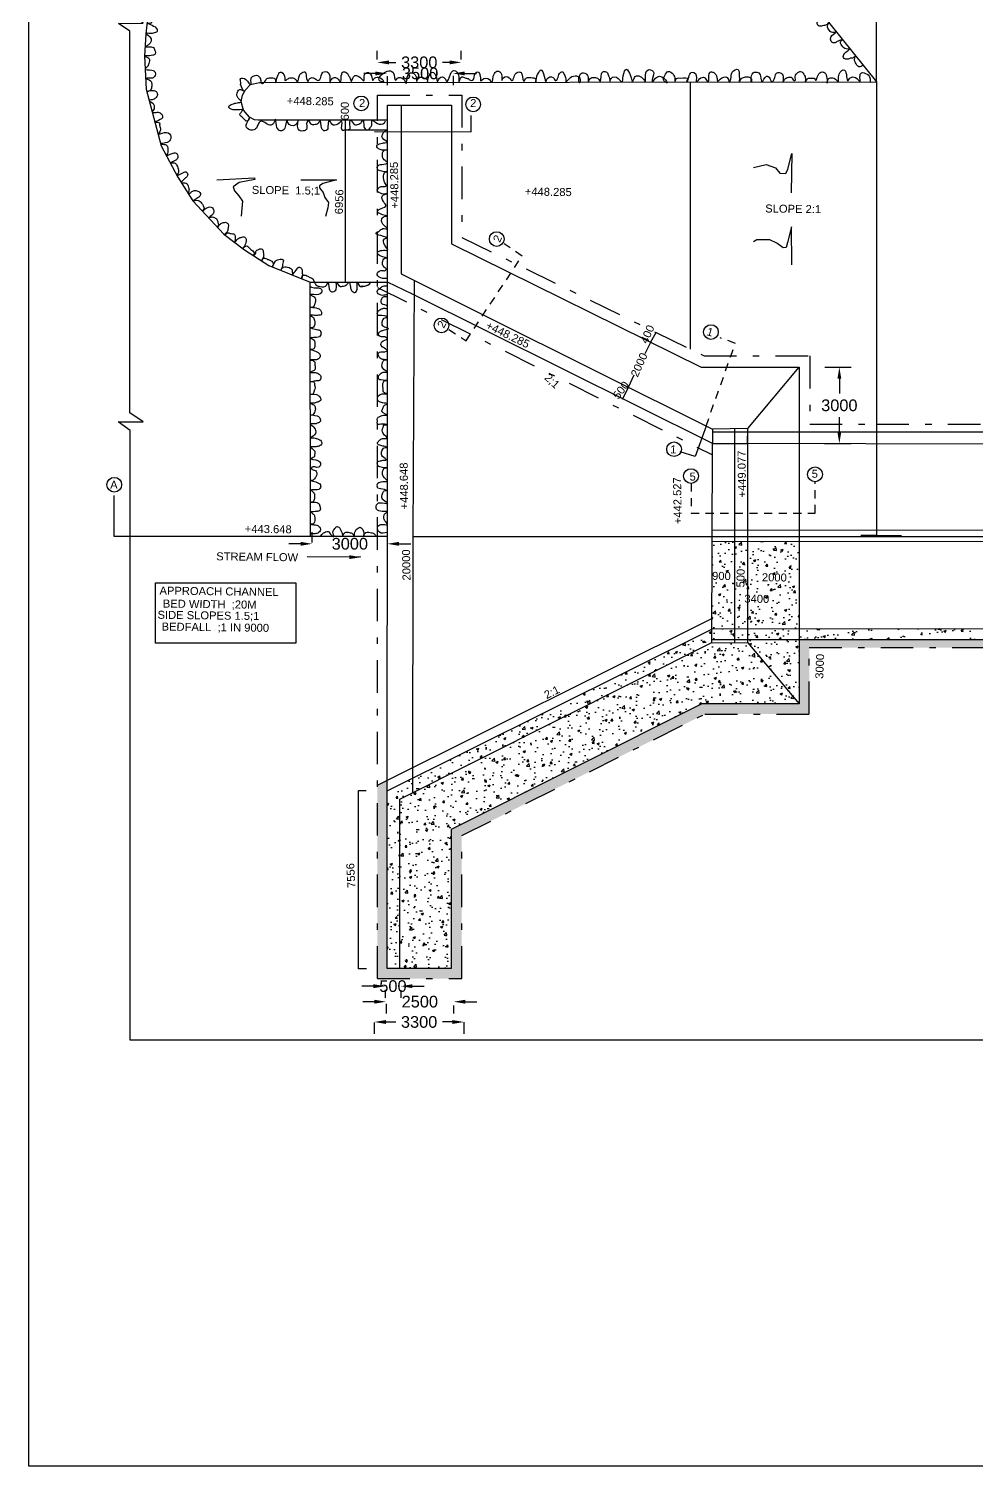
# Model space of a CAD drawing. Header units: inches. Extents: x 86 to 493, y 48 to 2722.
# Drawn here: x 85.64 to 100.23, y 47.59 to 69.72 of the extents above; entities that cross this region are included whole.
import ezdxf

# ---------------------------------------------------------------- set-up
doc = ezdxf.new("R2010")
doc.units = ezdxf.units.IN
doc.header["$MEASUREMENT"] = 0
doc.linetypes.add('DASHDOT', pattern=[1, 0.5, -0.25, 0, -0.25])
doc.linetypes.add('HIDDEN2', pattern=[0.1875, 0.125, -0.0625])
doc.layers.add('DRAWING', color=7, linetype='Continuous')
doc.styles.get("Standard").update_dxf_attribs({"font": 'arial.ttf'})
doc.dimstyles.get("Standard").update_dxf_attribs({"dimtxt": 0.18, "dimasz": 0.18, "dimexe": 0.18, "dimexo": 0.0625, "dimgap": 0.09, "dimtad": 0, "dimtih": 1, "dimtoh": 1, "dimdec": 4, "dimzin": 0, "dimdsep": 46, "dimtxsty": 'Standard', "dimcen": 0.09, "dimadec": 0, "dimazin": 0, "dimtfac": 1, "dimtdec": 4, "dimtofl": 0, "dimtmove": 0, "dimatfit": 3, "dimfxl": 1, "dimtolj": 1, "dimtzin": 0, "dimarcsym": 0})
pattern_1 = [(50, (0, 0), (0.3586301, -0.0313761), [0.0375, -0.4125]), (355, (0, 0), (-0.0693757, 0.3760961), [0.03, -0.33]), (100.45144, (0.0299, -0.0026), (0.2892544, 0.34472), [0.0318701, -0.3505711]), (46.1842, (0, 0.1), (0.5336207, -0.0827596), [0.05625, -0.61875]), (96.63564, (0.04447, 0.0931), (0.467331, 0.4870593), [0.0478052, -0.5258569]), (351.18416, (0, 0.1), (0.467331, 0.4870593), [0.045, -0.495]), (21, (0.05, 0.075), (0.2984535, -0.20130945), [0.0375, -0.4125]), (326, (0.05, 0.075), (0.1216577, 0.362575), [0.03, -0.33]), (71.45144, (0.07487, 0.05822), (0.4201112, 0.1612656), [0.0318701, -0.3505711]), (37.5, (0, 0), (0.00607993, 0.16644693), [0, -0.326, 0, -0.335, 0, -0.33125]), (7.5, (0, 0), (0.13153477, 0.19720586), [0, -0.191, 0, -0.3185, 0, -0.12625]), (327.5, (-0.1115, 0), (0.26691122, -0.01127744), [0, -0.125, 0, -0.39, 0, -0.5175]), (317.5, (-0.1615, 0), (0.2915931, 0.0500525), [0, -0.1625, 0, -0.259, 0, -0.3675])]

# ---------------------------------------------------------------- blocks, each defined once
blk = doc.blocks.new('*D6')
at = {"layer": 'Defpoints', "color": 0, "transparency": 16777216}
for p in [(91.006, 69.187), (92.3, 69.202), (92.3, 69.185)]:
    blk.add_point(p, dxfattribs=at)
at = {"layer": 'DRAWING', "color": 0, "lineweight": -2, "transparency": 16777216}
for p, q in [((91.006, 69.249), (91.006, 69.382)), ((92.3, 69.247), (92.3, 69.382)), ((91.186, 69.202), (91.295, 69.202)), ((92.12, 69.202), (92.011, 69.202))]:
    blk.add_line(p, q, dxfattribs=at)
at = {"layer": 'DRAWING', "color": 0, "transparency": 16777216}
for points in [[(91.186, 69.232), (91.186, 69.172), (91.006, 69.202)], [(92.12, 69.232), (92.12, 69.172), (92.3, 69.202)]]:
    blk.add_solid(points, dxfattribs=at)
at = {"layer": 'DRAWING', "color": 0, "transparency": 16777216, "insert": (91.653, 69.202), "char_height": 0.18, "attachment_point": 5}
blk.add_mtext('\\A1;3300', dxfattribs=at)
blk = doc.blocks.new('*D7')
at = {"layer": 'Defpoints', "color": 0, "transparency": 16777216}
for p in [(91.159, 69.052), (92.173, 69.056), (92.173, 69.032)]:
    blk.add_point(p, dxfattribs=at)
at = {"layer": 'DRAWING', "color": 0, "lineweight": -2, "transparency": 16777216}
for p, q in [((90.979, 69.032), (90.799, 69.032)), ((91.159, 68.99), (91.159, 68.852)), ((92.173, 68.994), (92.173, 68.852)), ((92.353, 69.032), (92.533, 69.032))]:
    blk.add_line(p, q, dxfattribs=at)
at = {"layer": 'DRAWING', "color": 0, "transparency": 16777216}
for points in [[(90.979, 69.062), (90.979, 69.002), (91.159, 69.032)], [(92.353, 69.062), (92.353, 69.002), (92.173, 69.032)]]:
    blk.add_solid(points, dxfattribs=at)
at = {"layer": 'DRAWING', "color": 0, "transparency": 16777216, "insert": (91.666, 69.032), "char_height": 0.18, "attachment_point": 5}
blk.add_mtext('\\A1;3500', dxfattribs=at)
blk = doc.blocks.new('*D9')
at = {"layer": 'Defpoints', "color": 0, "transparency": 16777216}
for p in [(97.836, 64.512), (97.832, 63.334), (98.121, 63.334)]:
    blk.add_point(p, dxfattribs=at)
at = {"layer": 'DRAWING', "color": 0, "lineweight": -2, "transparency": 16777216}
for p, q in [((97.898, 64.512), (98.301, 64.512)), ((98.121, 64.332), (98.121, 64.105)), ((98.121, 63.514), (98.121, 63.741)), ((97.894, 63.334), (98.301, 63.334))]:
    blk.add_line(p, q, dxfattribs=at)
at = {"layer": 'DRAWING', "color": 0, "transparency": 16777216}
for points in [[(98.091, 64.332), (98.151, 64.332), (98.121, 64.512)], [(98.091, 63.514), (98.151, 63.514), (98.121, 63.334)]]:
    blk.add_solid(points, dxfattribs=at)
at = {"layer": 'DRAWING', "color": 0, "transparency": 16777216, "insert": (98.121, 63.923), "char_height": 0.18, "attachment_point": 5}
blk.add_mtext('\\A1;3000', dxfattribs=at)
blk = doc.blocks.new('*D10')
at = {"layer": 'Defpoints', "color": 0, "transparency": 16777216}
for p in [(91.128, 54.989), (91.367, 54.986), (91.367, 54.983)]:
    blk.add_point(p, dxfattribs=at)
at = {"layer": 'DRAWING', "color": 0, "lineweight": -2, "transparency": 16777216}
for p, q in [((90.948, 54.983), (90.768, 54.983)), ((91.128, 54.926), (91.128, 54.803)), ((91.367, 54.923), (91.367, 54.803)), ((91.547, 54.983), (91.727, 54.983))]:
    blk.add_line(p, q, dxfattribs=at)
at = {"layer": 'DRAWING', "color": 0, "transparency": 16777216}
for points in [[(90.948, 55.013), (90.948, 54.953), (91.128, 54.983)], [(91.547, 55.013), (91.547, 54.953), (91.367, 54.983)]]:
    blk.add_solid(points, dxfattribs=at)
at = {"layer": 'DRAWING', "color": 0, "transparency": 16777216, "insert": (91.248, 54.983), "char_height": 0.18, "attachment_point": 5}
blk.add_mtext('\\A1;500', dxfattribs=at)
blk = doc.blocks.new('*D11')
at = {"layer": 'Defpoints', "color": 0, "transparency": 16777216}
for p in [(91.143, 54.777), (92.182, 54.75), (92.182, 54.744)]:
    blk.add_point(p, dxfattribs=at)
at = {"layer": 'DRAWING', "color": 0, "lineweight": -2, "transparency": 16777216}
for p, q in [((90.963, 54.744), (90.783, 54.744)), ((91.143, 54.714), (91.143, 54.564)), ((92.182, 54.688), (92.182, 54.564)), ((92.362, 54.744), (92.542, 54.744))]:
    blk.add_line(p, q, dxfattribs=at)
at = {"layer": 'DRAWING', "color": 0, "transparency": 16777216}
for points in [[(90.963, 54.774), (90.963, 54.714), (91.143, 54.744)], [(92.362, 54.774), (92.362, 54.714), (92.182, 54.744)]]:
    blk.add_solid(points, dxfattribs=at)
at = {"layer": 'DRAWING', "color": 0, "transparency": 16777216, "insert": (91.662, 54.744), "char_height": 0.18, "attachment_point": 5}
blk.add_mtext('\\A1;2500', dxfattribs=at)
blk = doc.blocks.new('*D12')
at = {"layer": 'Defpoints', "color": 0, "transparency": 16777216}
for p in [(90.96, 54.488), (92.341, 54.491), (92.341, 54.432)]:
    blk.add_point(p, dxfattribs=at)
at = {"layer": 'DRAWING', "color": 0, "lineweight": -2, "transparency": 16777216}
for p, q in [((91.14, 54.432), (91.292, 54.432)), ((92.161, 54.432), (92.009, 54.432)), ((90.96, 54.425), (90.96, 54.252)), ((92.341, 54.428), (92.341, 54.252))]:
    blk.add_line(p, q, dxfattribs=at)
at = {"layer": 'DRAWING', "color": 0, "transparency": 16777216}
for points in [[(91.14, 54.462), (91.14, 54.402), (90.96, 54.432)], [(92.161, 54.462), (92.161, 54.402), (92.341, 54.432)]]:
    blk.add_solid(points, dxfattribs=at)
at = {"layer": 'DRAWING', "color": 0, "transparency": 16777216, "insert": (91.651, 54.432), "char_height": 0.18, "attachment_point": 5}
blk.add_mtext('\\A1;3300', dxfattribs=at)
blk = doc.blocks.new('*D34')
at = {"layer": 'Defpoints', "color": 0, "transparency": 16777216}
for p in [(90.005, 61.792), (90.005, 61.751), (91.162, 61.77)]:
    blk.add_point(p, dxfattribs=at)
at = {"layer": 'DRAWING', "color": 0, "lineweight": -2, "transparency": 16777216}
for p, q in [((90.005, 61.813), (90.005, 61.972)), ((91.162, 61.833), (91.162, 61.972)), ((89.825, 61.792), (89.645, 61.792)), ((91.342, 61.792), (91.522, 61.792))]:
    blk.add_line(p, q, dxfattribs=at)
at = {"layer": 'DRAWING', "color": 0, "transparency": 16777216}
for points in [[(89.825, 61.822), (89.825, 61.762), (90.005, 61.792)], [(91.342, 61.822), (91.342, 61.762), (91.162, 61.792)]]:
    blk.add_solid(points, dxfattribs=at)
at = {"layer": 'DRAWING', "color": 0, "transparency": 16777216, "insert": (90.584, 61.792), "char_height": 0.18, "attachment_point": 5}
blk.add_mtext('\\A1;3000', dxfattribs=at)

msp = doc.modelspace()

# ---------------------------------------------------------------- hatches: boundary and pattern name
at = {"layer": 'DRAWING'}
h = msp.add_hatch(dxfattribs=at)
h.set_pattern_fill('AR-CONC', color=256, scale=0.05)
h.set_pattern_definition(pattern_1)
h.paths.add_polyline_path([(96.50968, 61.82856), (96.16296, 61.82878), (96.15953, 60.48244), (96.16628, 60.4858), (96.50956, 60.48586)])
h.paths.add_polyline_path([(96.1296, 61.20506), (96.47946, 61.20066), (96.48183, 61.38926), (96.13197, 61.39366)], flags=9)
h = msp.add_hatch(dxfattribs=at)
h.set_pattern_fill('AR-CONC', color=256, scale=0.05)
h.set_pattern_definition(pattern_1)
h.paths.add_polyline_path([(96.71085, 61.82843), (96.50968, 61.82856), (96.50956, 60.48586), (96.71085, 60.48589)])
h.paths.add_polyline_path([(96.69126, 61.08704), (96.69814, 61.43685), (96.50956, 61.44056), (96.50269, 61.09075)], flags=9)
h.paths.add_polyline_path([(96.62647, 60.85385), (97.07203, 60.84825), (97.0744, 61.03697), (96.62885, 61.04257)], flags=9)
h = msp.add_hatch(dxfattribs=at)
h.set_pattern_fill('AR-CONC', color=256, scale=0.05)
h.set_pattern_definition(pattern_1)
h.paths.add_polyline_path([(97.50173, 61.82793), (96.71085, 61.82843), (96.71085, 60.48589), (97.50173, 60.48602)])
h.paths.add_polyline_path([(96.89681, 61.18303), (97.34232, 61.17743), (97.3447, 61.36602), (96.89918, 61.37162)], flags=24)
h.paths.add_polyline_path([(96.62647, 60.85385), (97.07203, 60.84825), (97.0744, 61.03697), (96.62885, 61.04257)], flags=9)
h = msp.add_hatch(dxfattribs=at)
h.set_pattern_fill('AR-CONC', color=256, scale=0.05)
h.set_pattern_definition(pattern_1)
h.paths.add_polyline_path([(96.15899, 60.27062), (96.15953, 60.48244), (91.16122, 57.99159), (91.16039, 55.25402), (91.35578, 55.25402), (91.35578, 57.86311)])
h = msp.add_hatch(dxfattribs=at)
h.set_pattern_fill('AR-CONC', color=256, scale=0.05)
h.set_pattern_definition(pattern_1)
h.paths.add_polyline_path([(96.50956, 60.48586), (96.16628, 60.4858), (96.15953, 60.48244), (96.15912, 60.31845), (96.50954, 60.31846)])
h = msp.add_hatch(dxfattribs=at)
h.set_pattern_fill('AR-CONC', color=256, scale=0.05)
h.set_pattern_definition(pattern_1)
h.paths.add_polyline_path([(96.71085, 60.48589), (96.50956, 60.48586), (96.50954, 60.31846), (96.71085, 60.31847)])
h = msp.add_hatch(dxfattribs=at)
h.set_pattern_fill('AR-CONC', color=256, scale=0.05)
h.set_pattern_definition(pattern_1)
h.paths.add_polyline_path([(97.50173, 60.48602), (96.71085, 60.48589), (96.71085, 60.31847), (97.50173, 60.3185)])
h = msp.add_hatch(dxfattribs=at)
h.set_pattern_fill('AR-CONC', color=256, scale=0.05)
h.set_pattern_definition(pattern_1)
h.paths.add_polyline_path([(102.7488, 60.4869), (97.50173, 60.48602), (97.50173, 60.3185), (102.7488, 60.31872)])
h.paths.add_polyline_path([(102.45693, 60.33715), (102.80678, 60.33275), (102.80915, 60.52135), (102.4593, 60.52574)], flags=9)
h = msp.add_hatch(dxfattribs=at)
h.set_pattern_fill('AR-CONC', color=256, scale=0.05)
h.set_pattern_definition(pattern_1)
h.paths.add_polyline_path([(109.38844, 60.19477), (109.38844, 60.31899), (97.50173, 60.3185), (97.50173, 59.32991), (96.0056, 59.32991), (92.14529, 57.39386), (92.14529, 55.25402), (91.16039, 55.25402), (91.16127, 58.15387), (91.00796, 58.07757), (91.00796, 55.10028), (92.30749, 55.10028), (92.30749, 57.30117), (96.05089, 59.17159), (97.65826, 59.17159), (97.65826, 60.19477)])
h = msp.add_hatch(dxfattribs=at)
h.set_pattern_fill('AR-CONC', color=256, scale=0.05)
h.set_pattern_definition(pattern_1)
h.paths.add_polyline_path([(96.0056, 59.32991), (97.50173, 59.32991), (96.71085, 60.26948), (96.15899, 60.27062), (91.35578, 57.86311), (91.35578, 55.25402), (92.14529, 55.25402), (92.14529, 57.39386)])
h = msp.add_hatch(dxfattribs=at)
h.set_pattern_fill('AR-CONC', color=256, scale=0.05)
h.set_pattern_definition(pattern_1)
h.paths.add_polyline_path([(97.50173, 60.3185), (96.71085, 60.31847), (96.71085, 60.26948), (97.50173, 59.32991)])

# ---------------------------------------------------------------- linework, layer by layer
for points in [[(85.64065, 83.70827), (139.59855, 83.70827), (139.59855, 47.59396), (85.64065, 47.59396)], [(87.5902, 61.1924), (89.75186, 61.1924), (89.75186, 60.26095), (87.5902, 60.26095)]]:
    msp.add_lwpolyline(points, close=True, dxfattribs=at)
for points in [[(128.82345, 54.15002), (87.201, 54.15002), (87.201, 63.53847), (87.01953, 63.66755), (87.40186, 63.67025), (87.1985, 63.80567), (87.1985, 69.68119), (87.02466, 69.8014), (87.40423, 69.80833), (87.22139, 69.93547), (87.22382, 73.87874)], [(95.83767, 72.45206), (98.6924, 68.90451), (98.6924, 73.8793)], [(87.47404, 69.91413), (87.44521, 69.63958), (87.42314, 69.30022), (87.44934, 68.79263), (87.67989, 67.9165), (87.93661, 67.43507), (88.16756, 67.07363), (88.64433, 66.5608), (88.96131, 66.31485), (89.33677, 66.07825), (89.97596, 65.81922), (91.16358, 65.81922), (91.16358, 68.54398), (92.14779, 68.54398), (92.14779, 66.40793), (95.99441, 64.51281), (97.50173, 64.51281), (97.50173, 59.32991), (96.0056, 59.32991), (92.14529, 57.39386), (92.14529, 55.25402), (91.16039, 55.25402), (91.16358, 65.81922)], [(91.16358, 68.31105), (89.17085, 68.31105), (89.11568, 68.318), (89.04171, 68.35752), (88.9471, 68.46833), (88.91183, 68.60103), (88.93161, 68.69896), (88.97806, 68.78228), (89.05732, 68.86102), (89.19235, 68.89109), (89.24224, 68.89281), (98.6924, 68.90451)], [(95.82322, 68.90096), (95.82163, 64.78951)], [(98.6924, 68.90451), (98.6924, 61.92196), (98.45067, 61.92196)], [(90.96356, 68.139), (92.45293, 68.13387), (92.45423, 68.38273)], [(91.37459, 68.54398), (91.37459, 65.94532), (92.63888, 65.31657), (96.1668, 63.55552)], [(90.51371, 68.16189), (91.16233, 68.16449)], [(90.51639, 65.81922), (90.51639, 68.31105)], [(96.80119, 67.58504), (96.99536, 67.63114), (97.13541, 67.57709), (97.20385, 67.49602), (97.29456, 67.49125), (97.32958, 67.5612), (97.39019, 67.80193), (97.38107, 67.19563)], [(88.53647, 67.39255), (89.1178, 67.4233), (89.11915, 67.39784), (88.88014, 67.35498), (88.78781, 67.28666), (88.80833, 67.22518), (88.87672, 67.15003), (88.93315, 67.06805), (88.92296, 66.95225), (88.91273, 66.83611)], [(89.82821, 67.39479), (90.24023, 67.39479), (90.37926, 67.39479), (90.17071, 67.33721), (90.1193, 67.30364), (90.11813, 67.27146), (90.1527, 67.22698), (90.17261, 67.20136), (90.19897, 67.12168), (90.258, 67.04588), (90.24395, 66.96539), (90.21115, 66.82968)], [(97.39179, 66.08395), (97.38558, 66.66919), (97.32219, 66.42835), (97.30234, 66.35294), (97.25384, 66.34766), (97.15814, 66.41842), (97.04877, 66.47056), (96.9481, 66.47056), (96.84867, 66.47056), (96.79896, 66.44201)], [(89.97822, 61.90596), (89.97596, 65.81922)], [(96.1668, 63.33733), (91.5516, 65.63434), (91.16358, 65.81922)], [(91.57293, 65.84668), (91.55185, 61.90318), (129.10559, 61.90318), (129.10559, 62.5145)], [(116.00992, 63.51499), (115.99472, 59.32304), (118.65327, 59.32304), (124.13307, 57.47869), (124.12693, 55.22225), (124.83383, 55.22438), (124.85108, 65.81309), (122.06498, 64.88639), (117.32796, 63.31908), (102.1745, 63.31908), (96.70866, 63.33733)], [(95.2164, 64.90023), (95.12862, 64.7153)], [(95.21759, 64.90035), (95.29976, 65.04449)], [(94.87321, 64.20115), (94.96259, 64.39404)], [(96.71085, 63.56584), (96.1668, 63.55552), (96.1668, 63.33733), (96.70866, 63.33733), (96.71085, 63.56584), (97.50173, 64.51281)], [(94.78453, 64.0204), (94.88181, 64.20905)], [(96.0688, 63.60444), (95.90311, 63.13732), (95.67187, 63.20996)], [(96.1668, 63.51499), (116.78461, 63.51499)], [(96.50954, 60.26989), (96.50984, 63.56203)], [(96.71085, 63.27801), (96.71085, 63.56584)], [(96.15899, 60.27062), (96.1668, 63.33733)], [(91.35578, 55.25402), (91.35578, 57.86311), (96.15899, 60.27062), (96.71085, 60.26948), (96.71085, 63.27801)], [(91.1624, 61.90596), (86.95448, 61.90596), (86.95448, 62.53507)], [(96.16341, 62.00636), (117.32531, 61.99805)], [(91.55185, 61.90318), (91.55022, 57.96057)], [(117.32494, 61.81539), (96.16296, 61.82878)], [(98.6924, 61.92196), (99.07981, 61.92196)], [(91.00796, 58.07757), (96.15994, 60.64184)], [(96.15339, 60.64185), (96.15994, 60.64184)], [(91.16122, 57.99159), (96.16628, 60.4858), (117.32229, 60.48933), (124.84887, 57.9855)], [(96.15912, 60.31845), (117.32195, 60.31932)], [(96.71085, 60.26948), (97.50173, 59.32991)], [(90.83866, 55.25102), (90.71939, 55.25102), (90.71939, 57.99307), (90.83381, 57.99307)]]:
    msp.add_lwpolyline(points, dxfattribs=at)
at = {"layer": 'DRAWING', "linetype": 'DASHDOT'}
for points in [[(91.00796, 55.10028), (91.00796, 68.69818), (92.31053, 68.69818), (92.31053, 66.50695), (95.3121, 65.03874), (96.03856, 64.6834), (97.66427, 64.6834), (97.66427, 63.63347), (98.6924, 63.63347), (102.1745, 63.63347), (102.1745, 73.8793)], [(91.00796, 55.10028), (92.30749, 55.10028), (92.30749, 57.30117), (96.05089, 59.17159), (97.65826, 59.17159), (97.65826, 60.19477), (115.83331, 60.19477), (115.83331, 59.15832), (118.58814, 59.15832), (123.97637, 57.37393), (123.97637, 55.05872), (124.99444, 55.05872), (124.99444, 68.73635), (123.98644, 68.73635), (123.98644, 66.41959), (118.59106, 64.65251), (115.84231, 64.65251), (115.84231, 63.61863), (102.1745, 63.63347)], [(91.00796, 65.73851), (96.16635, 63.16185)]]:
    msp.add_lwpolyline(points, dxfattribs=at)
at = {"layer": 'DRAWING', "linetype": 'HIDDEN2'}
for points in [[(92.10886, 65.09009), (92.37282, 64.91864), (93.23789, 66.22199), (92.9594, 66.40763)], [(96.0688, 63.60444), (96.51957, 64.87535), (96.28778, 64.96217)], [(95.83736, 62.72117), (95.83736, 62.26534), (97.6821, 62.26534), (97.74916, 62.26534), (97.74615, 62.74822)]]:
    msp.add_lwpolyline(points, dxfattribs=at)
at = {"layer": 'DRAWING'}
for centre in [(90.7593, 68.5706), (92.48313, 68.55546), (92.84613, 66.48249), (91.99543, 65.15448), (96.14421, 65.0512), (95.57672, 63.24824), (95.83736, 62.83448), (97.74615, 62.86153), (86.95675, 62.70166)]:
    msp.add_circle(centre, 0.11331, dxfattribs=at)
for points in [[(98.48811, 69.15837), (98.4228, 69.13503), (98.36892, 69.1978), (98.35649, 69.24748), (98.37153, 69.30325), (98.34543, 69.27507), (98.30537, 69.26679), (98.25495, 69.25368), (98.2059, 69.25506), (98.18242, 69.30612), (98.2729, 69.40745), (98.22523, 69.40952), (98.161, 69.45988), (98.14442, 69.53094), (98.17105, 69.55238), (98.12439, 69.53715), (98.0857, 69.52266), (98.04771, 69.50197), (98.00765, 69.513), (97.98486, 69.55716), (98.00627, 69.61511), (98.06429, 69.66478), (98.01559, 69.66188), (97.95342, 69.71362), (97.94306, 69.77916), (97.95947, 69.81531), (97.93132, 69.78675), (97.8809, 69.7695), (97.80837, 69.76192), (97.77936, 69.79779), (97.79732, 69.85298), (97.83945, 69.89575), (97.87301, 69.92276), (97.84753, 69.91207), (97.76395, 69.92794), (97.72113, 69.99831), (97.72734, 70.04936), (97.74615, 70.0804), (97.70455, 70.04108), (97.6707, 70.02728), (97.62857, 70.02107), (97.59334, 70.02452), (97.57055, 70.07764), (97.58712, 70.11421), (97.62097, 70.14939), (97.67042, 70.17451), (97.6134, 70.17599), (97.5464, 70.216), (97.52222, 70.28844), (97.5358, 70.3418), (97.38121, 70.26654), (97.36187, 70.33622), (97.39778, 70.40934), (97.42541, 70.43142), (97.44864, 70.45011), (97.41977, 70.43468), (97.35001, 70.44709), (97.29336, 70.51815), (97.33589, 70.59023), (97.30649, 70.56644), (97.27471, 70.54713), (97.24432, 70.53471), (97.20633, 70.52712), (97.18008, 70.53195), (97.16074, 70.58645), (97.18354, 70.62439), (97.2388, 70.68993), (97.24903, 70.69817), (97.20903, 70.69652), (97.10059, 70.7186), (97.10128, 70.78482), (97.11164, 70.8345), (97.12845, 70.84802), (97.0444, 70.80244), (96.99398, 70.79278), (96.93112, 70.81416), (96.9477, 70.92109), (97.0311, 70.96899), (96.95806, 70.96318), (96.9028, 70.99629), (96.88896, 71.03112), (96.89242, 71.10356), (96.90449, 71.12633), (96.87308, 71.07597), (96.83163, 71.0601), (96.76325, 71.05527), (96.72802, 71.06562), (96.74322, 71.13667), (96.77775, 71.17255), (96.8321, 71.21628), (96.80657, 71.21378), (96.70987, 71.24689), (96.67188, 71.31933), (96.69467, 71.36969), (96.66221, 71.32692), (96.6104, 71.31588), (96.54133, 71.31519), (96.52959, 71.35796), (96.56205, 71.42143), (96.61331, 71.48818), (96.6013, 71.4723), (96.4818, 71.52473), (96.45486, 71.60476), (96.49912, 71.63008), (96.44519, 71.58613), (96.3927, 71.57716), (96.36368, 71.57716), (96.33053, 71.59441), (96.33744, 71.63166), (96.3699, 71.68823), (96.41993, 71.72849), (96.39401, 71.72109), (96.2897, 71.76179), (96.26069, 71.83492), (96.28999, 71.88996), (96.25309, 71.85769), (96.19162, 71.83423), (96.14672, 71.83216), (96.12738, 71.84872), (96.12807, 71.87424), (96.1633, 71.96234), (96.20941, 71.99011), (96.17228, 71.98235), (96.09837, 71.99614), (96.06107, 72.02029), (96.05485, 72.08721), (96.08635, 72.14302), (96.01283, 72.09104), (95.97346, 72.08828), (95.90508, 72.13657), (95.9106, 72.2228), (95.98673, 72.26682), (95.9037, 72.25178), (95.8512, 72.30697), (95.87743, 72.40265)], [(88.20321, 71.55672), (88.22209, 71.48288), (88.2009, 71.40044), (88.1217, 71.3815), (88.07767, 71.39592), (88.15851, 71.30463), (88.18188, 71.23509), (88.14284, 71.20724), (88.04245, 71.23732), (87.99974, 71.26221), (88.0246, 71.1727), (88.00775, 71.1043), (87.9397, 71.08648), (87.89817, 71.08793), (87.97875, 71.02743), (88.00775, 70.95724), (87.90289, 70.93051), (87.83067, 70.97212), (87.85827, 70.8904), (87.83141, 70.80285), (87.76671, 70.7672), (87.74292, 70.78018), (87.81468, 70.73824), (87.8671, 70.67808), (87.85372, 70.63351), (87.75667, 70.62794), (87.68773, 70.65946), (87.73325, 70.59006), (87.73101, 70.52656), (87.68852, 70.46912), (87.61609, 70.45896), (87.69744, 70.41564), (87.73872, 70.37219), (87.74206, 70.33097), (87.72979, 70.3098), (87.67736, 70.30869), (87.63274, 70.31426), (87.58478, 70.31426), (87.61259, 70.25453), (87.60478, 70.17097), (87.56908, 70.12753), (87.52683, 70.13751), (87.63378, 70.08296), (87.66613, 70.03951), (87.66502, 70.00609), (87.61705, 69.98826), (87.55347, 69.97824), (87.49259, 69.99263), (87.54007, 69.93536), (87.54453, 69.85626), (87.5066, 69.79833), (87.46237, 69.80297), (87.58469, 69.74708), (87.61592, 69.67578), (87.55791, 69.65127), (87.48875, 69.64681), (87.44644, 69.65126), (87.50426, 69.59707), (87.48195, 69.47007), (87.43237, 69.4421), (87.56004, 69.42996), (87.579, 69.40099), (87.58681, 69.37314), (87.58681, 69.33415), (87.54888, 69.31187), (87.4998, 69.30518), (87.42314, 69.30022), (87.48972, 69.26675), (87.49865, 69.22553), (87.48861, 69.18319), (87.46964, 69.13751), (87.43346, 69.10026), (87.53657, 69.08181), (87.58677, 69.05062), (87.59012, 69.03725), (87.56891, 68.97446), (87.50979, 68.95775), (87.441, 68.9542), (87.51426, 68.91764), (87.53545, 68.87642), (87.53322, 68.82183), (87.5031, 68.76389), (87.45989, 68.75252), (87.56445, 68.76892), (87.61242, 68.74219), (87.61911, 68.72213), (87.62134, 68.69539), (87.60238, 68.66197), (87.55888, 68.63189), (87.49599, 68.61534), (87.55555, 68.57026), (87.57117, 68.5257), (87.57117, 68.48894), (87.54334, 68.43542), (87.58455, 68.42878), (87.61802, 68.43657), (87.67602, 68.41541), (87.6961, 68.38867), (87.70168, 68.3675), (87.63914, 68.30911), (87.58413, 68.28041), (87.65365, 68.27012), (87.65588, 68.23893), (87.6648, 68.1977), (87.66703, 68.1654), (87.65811, 68.13086), (87.63307, 68.09443), (87.73201, 68.12263), (87.82237, 68.08252), (87.82906, 68.05133), (87.79113, 67.98114), (87.69409, 67.95551), (87.67121, 67.94949), (87.72532, 67.93992), (87.77217, 67.91652), (87.78111, 67.89026), (87.78334, 67.83567), (87.77665, 67.80002), (87.75701, 67.77188), (87.84804, 67.80113), (87.90939, 67.8067), (87.92836, 67.78999), (87.93728, 67.751), (87.91386, 67.70198), (87.87258, 67.6797), (87.82087, 67.65212), (87.87946, 67.65788), (87.92073, 67.61555), (87.93747, 67.58101), (87.94527, 67.54982), (87.94639, 67.5086), (87.92206, 67.46236), (88.0122, 67.50191), (88.07579, 67.50971), (88.08582, 67.48854), (88.08582, 67.45958), (88.05348, 67.42281), (87.99076, 67.35033), (88.06486, 67.34323), (88.08828, 67.31427), (88.10167, 67.27527), (88.10725, 67.2296), (88.09694, 67.18415), (88.1541, 67.21288), (88.20095, 67.23182), (88.22772, 67.22737), (88.25895, 67.21511), (88.28461, 67.18392), (88.25895, 67.1271), (88.1698, 67.07013), (88.24808, 67.07872), (88.27931, 67.06089), (88.30274, 67.03527), (88.31835, 67.01744), (88.33174, 66.98513), (88.33955, 66.95951), (88.31652, 66.9134), (88.3574, 66.94614), (88.40871, 66.97399), (88.44998, 66.97622), (88.47006, 66.96174), (88.48568, 66.935), (88.48568, 66.88709), (88.43325, 66.82805), (88.4132, 66.80941), (88.44703, 66.82081), (88.51284, 66.80632), (88.53404, 66.7885), (88.55077, 66.75173), (88.55746, 66.72611), (88.56081, 66.7016), (88.54979, 66.6625), (88.57419, 66.69714), (88.60989, 66.72499), (88.66789, 66.74059), (88.69132, 66.73502), (88.70359, 66.72165), (88.71363, 66.7016), (88.71251, 66.66595), (88.70024, 66.60579), (88.66566, 66.56234), (88.6569, 66.55105), (88.70382, 66.57748), (88.73952, 66.56968), (88.80979, 66.55409), (88.81983, 66.50618), (88.82095, 66.48836), (88.81424, 66.42897), (88.84326, 66.47164), (88.87337, 66.49727), (88.92134, 66.51175), (88.95257, 66.51844), (88.97711, 66.50395), (88.98604, 66.45605), (88.976, 66.41037), (88.95815, 66.36692), (88.93412, 66.33595), (88.96373, 66.36135), (89.00389, 66.37583), (89.034, 66.34575), (89.06189, 66.32124), (89.11006, 66.27278), (89.11006, 66.25161), (89.0963, 66.22979), (89.13125, 66.25496), (89.13571, 66.29061), (89.15244, 66.31177), (89.17921, 66.32403), (89.21826, 66.33183), (89.2428, 66.31957), (89.25061, 66.28392), (89.2573, 66.2427), (89.24726, 66.18811), (89.22315, 66.14985), (89.2361, 66.16806), (89.26399, 66.18811), (89.31865, 66.17029), (89.36439, 66.15357), (89.39562, 66.12795), (89.40454, 66.0845), (89.39281, 66.05554), (89.4302, 66.12795), (89.47259, 66.1636), (89.51275, 66.17474), (89.55736, 66.1636), (89.54844, 66.0923), (89.54218, 66.04837), (89.52657, 66.01606), (89.52144, 66.00341), (89.53884, 66.03389), (89.56226, 66.05171), (89.65039, 66.0428), (89.69389, 66.00938), (89.69724, 65.97373), (89.69947, 65.9481), (89.69361, 65.93364), (89.76974, 66.02052), (89.79763, 66.04837), (89.84002, 66.03166), (89.85006, 65.97373), (89.85452, 65.94142), (89.84164, 65.87365), (89.85787, 65.92025), (89.92145, 65.91802), (89.97388, 65.8924), (90.02073, 65.86343), (90.02853, 65.83558)], [(90.51371, 68.16189), (90.46449, 68.15964), (90.46253, 68.29372), (90.39883, 68.2536), (90.30868, 68.25164), (90.26948, 68.31105), (90.24891, 68.24674), (90.23519, 68.16649), (90.19795, 68.14888), (90.15483, 68.18019), (90.12544, 68.31105), (90.10094, 68.26925), (90.05194, 68.24479), (89.97943, 68.25849), (89.94905, 68.31105), (89.92715, 68.28984), (89.91637, 68.17142), (89.86737, 68.14695), (89.788, 68.17925), (89.788, 68.31105), (89.74782, 68.23895), (89.63121, 68.27614), (89.62142, 68.31105), (89.58222, 68.19099), (89.55968, 68.15772), (89.51167, 68.15087), (89.45385, 68.2321), (89.43719, 68.32997), (89.41023, 68.26147), (89.3534, 68.237), (89.20739, 68.29474), (89.17113, 68.24679), (89.14566, 68.18905), (89.08686, 68.15968), (88.99181, 68.20177), (89.01337, 68.29866), (89.04412, 68.35623), (89.00749, 68.30159), (88.93595, 68.35053), (88.89088, 68.39555), (88.93158, 68.46363), (88.78655, 68.47342), (88.71893, 68.52431), (88.77381, 68.55857), (88.85318, 68.58108), (88.91292, 68.59695), (88.86594, 68.65199), (88.84733, 68.73029), (88.88162, 68.78118), (88.92866, 68.77629), (88.94826, 68.75965), (88.90318, 68.86143), (88.90514, 68.89471), (88.90125, 68.95491), (88.93065, 68.96176), (89.0306, 68.88445), (89.05732, 68.86102), (89.06293, 68.95002), (89.09527, 68.99014), (89.16288, 68.99993), (89.2011, 68.96372), (89.21482, 68.90696), (89.22266, 68.88053), (89.29125, 68.93044), (89.30007, 68.95002), (89.34907, 68.96274), (89.433, 68.94994), (89.44084, 68.91373), (89.44087, 68.89305), (89.4918, 69.03313), (89.51434, 69.05172), (89.57901, 68.98811), (89.58979, 68.92351), (89.61821, 68.94211), (89.67602, 68.96462), (89.73384, 68.9519), (89.77695, 68.90981), (89.80831, 68.99887), (89.82791, 69.03215), (89.89454, 69.05466), (89.91414, 68.98321), (89.93962, 68.90883), (89.95726, 68.94407), (90.00331, 68.96756), (90.04741, 68.95385), (90.09053, 68.92351), (90.12136, 68.9403), (90.16937, 69.04991), (90.25561, 69.0411), (90.27912, 68.89409), (90.30656, 68.94617), (90.36242, 68.96868), (90.40847, 68.93638), (90.43886, 68.89429), (90.48393, 69.05774), (90.50941, 69.05676), (90.57114, 68.99217), (90.59368, 68.93932), (90.60293, 68.91094), (90.64115, 68.98141), (90.74012, 68.97358), (90.80088, 68.91779), (90.81165, 69.01468), (90.85085, 69.046), (90.91651, 68.99609), (90.93708, 68.92562), (90.96452, 68.95988), (91.0047, 68.97554), (91.08113, 68.9452), (91.10073, 68.90801), (91.05209, 68.91494), (91.15891, 69.06566), (91.24906, 69.04706), (91.29413, 68.92766), (91.31863, 68.95702), (91.4078, 68.94724), (91.4519, 68.87775), (91.48522, 69.01868), (91.51266, 69.03923), (91.60477, 68.97855), (91.61065, 68.90907), (91.64102, 68.95996), (91.73608, 68.96192), (91.77723, 68.93353), (91.77728, 68.89595), (91.81398, 69.01659), (91.8511, 69.05203), (91.91785, 68.96668), (91.92471, 68.93144), (91.92961, 68.90795), (91.96587, 68.96178), (92.04916, 68.95395), (92.07366, 68.91089), (92.1354, 69.02344), (92.18537, 69.07922), (92.26279, 68.97744), (92.26289, 68.89655), (92.30688, 68.9794), (92.3598, 68.96374), (92.41663, 68.94612), (92.44015, 68.92753), (92.47723, 68.93051), (92.51446, 69.03214), (92.54582, 69.05579), (92.59678, 68.95694), (92.60168, 68.91485), (92.62225, 68.93443), (92.73298, 68.93736), (92.76435, 68.89717), (92.80942, 69.03328), (92.85939, 69.06753), (92.91721, 69.02153), (92.92799, 68.92464), (92.95053, 68.96673), (93.0397, 68.96379), (93.08477, 68.92171), (93.11221, 68.97749), (93.16023, 69.04698), (93.21216, 69.05089), (93.23764, 69.00881), (93.26508, 68.91192), (93.3033, 68.96281), (93.36993, 68.9677), (93.44636, 68.93639), (93.44641, 68.89801), (93.44972, 68.91782), (93.49186, 69.04701), (93.52713, 69.08616), (93.60553, 68.91391), (93.61631, 68.94229), (93.71626, 68.96774), (93.75545, 68.9188), (93.78191, 68.95306), (93.81425, 69.03331), (93.85736, 69.0568), (93.88676, 69.01667), (93.9093, 68.94914), (93.90936, 68.89859), (93.98142, 68.96842), (94.13233, 68.94004), (94.12253, 68.88621), (94.12351, 69.00757), (94.18426, 69.0428), (94.21856, 69.03106), (94.25384, 68.95178), (94.2539, 68.89901), (94.27834, 68.94689), (94.34791, 68.9694), (94.40769, 68.95081), (94.42728, 68.92144), (94.43414, 68.91068), (94.45962, 69.02616), (94.49196, 69.06238), (94.53899, 69.05259), (94.56839, 68.9968), (94.58113, 68.95276), (94.5929, 68.89943), (94.5944, 68.92846), (94.68749, 68.97641), (94.77373, 68.89966), (94.7943, 68.99305), (94.84526, 69.09679), (94.90112, 69.00871), (94.92267, 68.94607), (94.93542, 68.89986), (94.96579, 68.96858), (95.10592, 68.94412), (95.12943, 68.9001), (95.17059, 69.08505), (95.25389, 69.06449), (95.23919, 68.93824), (95.23923, 68.90023), (95.29014, 68.9588), (95.42145, 68.95488), (95.46751, 68.88735), (95.42495, 68.9148), (95.43377, 69.00191), (95.48766, 69.06357), (95.56116, 69.01855), (95.58859, 68.93731), (95.58864, 68.90067), (95.60231, 68.94025), (95.67287, 68.96178), (95.78948, 68.93731), (95.77283, 68.90089), (95.80221, 68.97646), (95.84141, 69.04595), (95.88257, 69.04693), (95.91883, 68.92557), (95.91886, 68.90108), (95.96782, 68.9471), (96.04327, 68.96765), (96.08639, 68.91383), (96.09816, 68.9013), (96.11344, 69.00688), (96.14479, 69.05483), (96.18693, 69.04407), (96.23495, 68.97164), (96.25258, 68.9139), (96.2859, 68.94522), (96.39369, 68.96969), (96.42505, 68.89041)], [(96.42505, 68.89041), (96.45215, 68.95028), (96.47091, 69.05173), (96.56312, 69.09232), (96.58031, 68.9815), (96.58187, 68.95184), (96.58193, 68.9019), (96.59906, 68.93311), (96.64282, 68.97213), (96.76784, 68.94247), (96.76789, 68.90213), (96.76316, 68.96901), (96.8116, 69.05017), (96.86474, 69.04861), (96.9085, 68.9893), (96.93039, 68.90233), (97.00071, 68.98774), (97.04915, 68.95964), (97.07886, 68.90251), (97.12886, 68.97057), (97.15386, 69.03769), (97.21012, 69.04393), (97.25545, 68.9815), (97.25554, 68.90273), (97.2742, 68.93467), (97.31639, 68.96745), (97.39297, 68.96589), (97.41016, 68.93311), (97.43673, 68.92218), (97.44142, 68.98462), (97.48205, 69.04549), (97.52112, 69.06422), (97.58676, 69.00023), (97.5977, 68.93311), (97.59774, 68.90315), (97.61489, 68.92999), (97.65553, 68.9612), (97.68835, 68.95964), (97.73992, 68.95184), (97.75555, 68.92843), (97.79281, 69.00495), (97.85689, 69.0549), (97.9069, 69.03149), (97.93347, 68.88633), (97.94909, 68.94564), (97.99598, 68.96593), (98.0413, 68.95813), (98.1007, 68.90378), (98.11788, 69.019), (98.20227, 69.08456), (98.25541, 68.92535), (98.27885, 68.955), (98.3273, 68.97842), (98.41013, 68.93471), (98.43513, 68.90419), (98.43982, 69.00495), (98.46639, 69.04397), (98.50077, 69.04085), (98.58047, 68.9909), (98.5961, 68.93159), (98.59614, 68.90439)], [(90.51639, 68.1619), (90.58764, 68.1847), (90.58272, 68.25968), (90.59626, 68.31105), (90.65164, 68.24862), (90.72179, 68.25108), (90.75626, 68.27198), (90.78579, 68.31105), (90.80179, 68.21666), (90.83802, 68.16319), (90.87562, 68.16334), (90.89779, 68.19576), (90.92364, 68.23756), (90.92364, 68.31105), (91.00796, 68.26091), (91.0381, 68.25231), (91.13041, 68.29041), (91.13041, 68.31105)], [(91.16358, 65.87832), (91.11592, 65.87521), (91.01621, 65.91722), (91.0053, 65.95301), (91.08788, 65.99969), (91.12994, 65.99658), (91.14552, 66.01369), (91.11436, 66.05104), (91.08632, 66.10705), (91.10813, 66.17707), (91.14396, 66.19419), (91.16358, 66.19419), (91.03955, 66.22732), (91.00796, 66.27556), (91.08005, 66.30823), (91.12679, 66.30979), (91.16358, 66.30979), (91.10664, 66.41607), (91.13468, 66.49699), (91.16358, 66.49699), (91.0599, 66.53589), (90.98512, 66.57167), (91.03497, 66.60591), (91.09106, 66.64325), (91.16358, 66.64325), (91.116, 66.68767), (91.07861, 66.79347), (91.13003, 66.83393), (91.16358, 66.83393), (91.0459, 66.87439), (91.00796, 66.90862), (91.06771, 66.9553), (91.14249, 66.99731), (91.10042, 67.06031), (91.10042, 67.16145), (91.16358, 67.1816), (91.13314, 67.17701), (91.03031, 67.20191), (91.00796, 67.22058), (91.04122, 67.27971), (91.10042, 67.29215), (91.14404, 67.29682), (91.12536, 67.34898), (91.10511, 67.45479), (91.13471, 67.51859), (91.16358, 67.51859), (91.0537, 67.53259), (91.00796, 67.56527), (91.00796, 67.60261), (91.07862, 67.63217), (91.16358, 67.65863), (91.11133, 67.70303), (91.0864, 67.78861), (91.12223, 67.85552), (91.16358, 67.85552), (91.00796, 67.88508), (90.9976, 67.91776), (91.06303, 67.95199), (91.14716, 67.96755), (91.16358, 67.96755), (91.08485, 68.03956), (91.08485, 68.08935), (91.11917, 68.13847), (91.16233, 68.16449)], [(89.97599, 65.75173), (90.05405, 65.73194), (90.10359, 65.73194), (90.15312, 65.69533), (90.14619, 65.65773), (90.03028, 65.62706), (89.97607, 65.62703), (90.03424, 65.59144), (90.05504, 65.55582), (90.04514, 65.48755), (90.03919, 65.47172), (90.00749, 65.43115), (89.97618, 65.43113), (90.11151, 65.4074), (90.14229, 65.36623), (90.14824, 65.32566), (90.10068, 65.30983), (90.03926, 65.30785), (89.97625, 65.30781), (90.02242, 65.27718), (90.03431, 65.24452), (90.04322, 65.21088), (90.03629, 65.14063), (90.00855, 65.1159), (89.97636, 65.11588), (90.09085, 65.08685), (90.13345, 65.06607), (90.14138, 65.03342), (90.13741, 65.01066), (90.11661, 64.979), (90.07005, 64.9701), (90.00565, 64.96515), (89.97645, 64.96513), (90.03537, 64.92505), (90.04528, 64.87558), (90.04429, 64.8271), (90.02051, 64.78653), (89.97655, 64.7865), (90.0542, 64.75981), (90.09481, 64.73607), (90.11661, 64.71826), (90.12943, 64.67627), (90.08485, 64.63075), (90.02541, 64.62284), (89.97665, 64.62281), (90.04027, 64.59909), (90.0472, 64.56347), (90.04819, 64.48728), (90.0373, 64.45958), (90.00956, 64.44771), (89.97676, 64.43247), (90.05119, 64.42753), (90.09775, 64.41268), (90.12252, 64.39388), (90.13639, 64.36915), (90.13738, 64.33946), (90.12351, 64.31275), (90.10667, 64.30285), (90.05218, 64.29791), (90.01453, 64.289), (89.97684, 64.28898), (90.02742, 64.2836), (90.04129, 64.23809), (90.04823, 64.19059), (90.03634, 64.15299), (90.0294, 64.12529), (90.00464, 64.09066), (89.97696, 64.09064), (90.072, 64.09066), (90.11563, 64.05853), (90.13346, 64.03181), (90.13842, 64.00411), (90.12653, 63.99124), (90.07699, 63.97047), (90.02746, 63.95562), (89.97703, 63.9556), (90.03142, 63.92891), (90.04529, 63.91011), (90.05223, 63.88636), (90.04033, 63.81571), (90.02052, 63.78207), (90.01655, 63.77514), (89.97714, 63.77512), (90.08194, 63.7603), (90.11364, 63.74348), (90.12157, 63.72369), (90.13048, 63.69302), (90.13048, 63.68115), (90.11364, 63.65938), (90.09482, 63.65443), (90.07104, 63.64157), (90.05618, 63.63761), (90.02646, 63.63761), (89.97722, 63.63758), (90.03043, 63.58894), (90.05024, 63.5553), (90.04128, 63.47043), (89.97735, 63.41799), (90.00958, 63.42195), (90.08586, 63.40612), (90.14332, 63.37445), (90.14729, 63.32498), (90.09478, 63.29134), (90.03633, 63.28342), (89.97742, 63.28339), (90.04327, 63.21577), (90.04327, 63.17421), (90.03237, 63.12771), (89.97753, 63.10396), (90.10172, 63.06735), (90.13342, 63.02085), (90.10865, 62.97138), (89.99472, 62.96742), (89.99372, 62.94422), (90.05316, 62.92047), (90.07199, 62.8423), (90.05019, 62.80569), (90.00462, 62.76612), (89.97772, 62.7661), (90.10368, 62.7261), (90.13142, 62.69741), (90.13538, 62.67366), (90.1235, 62.642), (90.02443, 62.62518), (89.99471, 62.62122), (90.03432, 62.5693), (90.04027, 62.51587), (90.03234, 62.45947), (90.01748, 62.44067), (89.97792, 62.42979), (90.1116, 62.40802), (90.11754, 62.38922), (90.12646, 62.35756), (90.13042, 62.32986), (90.12051, 62.30512), (90.10664, 62.2972), (90.05117, 62.2883), (89.99866, 62.28533), (89.978, 62.28532), (90.02737, 62.24714), (90.04322, 62.2036), (90.0452, 62.14918), (90.03331, 62.11455), (90.01845, 62.09575), (89.97811, 62.09573), (90.02935, 62.08487), (90.07591, 62.07893), (90.10365, 62.06409), (90.12149, 62.04628), (90.13337, 62.02056), (90.12536, 61.99048), (90.07385, 61.9519), (90.01639, 61.94794), (89.9782, 61.94792)], [(90.02778, 65.84039), (90.05415, 65.79342), (90.07375, 65.76913), (90.12043, 65.75339), (90.23229, 65.77688), (90.2467, 65.81922), (90.26782, 65.71646), (90.27742, 65.69009), (90.31857, 65.67001), (90.35316, 65.68394), (90.37561, 65.71061), (90.37561, 65.81922), (90.43814, 65.75511), (90.4703, 65.75571), (90.54008, 65.78541), (90.56977, 65.81922), (90.59347, 65.74178), (90.61046, 65.69208), (90.66265, 65.65996), (90.69723, 65.71329), (90.69723, 65.75571), (90.70391, 65.81922), (90.74881, 65.75511), (90.78279, 65.75511), (90.76195, 65.75686), (90.81777, 65.75808), (90.86146, 65.77565), (90.88877, 65.78898), (90.90394, 65.81922)], [(91.16242, 61.96596), (91.04115, 61.96971), (91.00796, 62.03843), (91.02989, 62.07217), (91.1062, 62.08967), (91.16246, 62.08965), (91.12497, 62.14464), (91.10745, 62.19463), (91.13123, 62.26585), (91.16251, 62.28268), (91.00796, 62.31142), (90.98977, 62.37139), (91.00796, 62.40888), (91.11738, 62.41638), (91.16256, 62.41636), (91.10493, 62.4618), (91.07616, 62.51927), (91.09117, 62.578), (91.11494, 62.60924), (91.16261, 62.60923), (91.08492, 62.63548), (91.00796, 62.65797), (91.00796, 62.68671), (91.00796, 62.71295), (91.06865, 62.74419), (91.11244, 62.75294), (91.16266, 62.75293), (91.09621, 62.83356), (91.09621, 62.92727), (91.10872, 62.95101), (91.16272, 62.96351), (91.04617, 62.976), (91.00796, 63.01224), (91.00796, 63.04848), (91.06619, 63.07097), (91.09121, 63.07847), (91.14376, 63.08347), (91.08875, 63.13815), (91.07373, 63.20187), (91.10126, 63.2631), (91.13129, 63.27435), (91.16281, 63.27434), (91.13003, 63.28809), (91.06122, 63.30309), (91.00796, 63.33683), (91.02369, 63.36806), (91.06247, 63.40055), (91.11877, 63.41555), (91.16286, 63.41553), (91.09505, 63.49118), (91.09505, 63.5849), (91.11131, 63.62363), (91.14009, 63.62363), (91.16292, 63.62363), (91.0963, 63.63488), (91.00796, 63.63488), (91.00796, 63.67861), (91.00796, 63.72485), (91.045, 63.75359), (91.12132, 63.77358), (91.14009, 63.77358), (91.16297, 63.77357), (91.07631, 63.82649), (91.09383, 63.87647), (91.11635, 63.92395), (91.16302, 63.94644), (91.08882, 63.96269), (91.03002, 63.98518), (91.00796, 64.02766), (91.03502, 64.0789), (91.0688, 64.09514), (91.12761, 64.10014), (91.16306, 64.10013), (91.11635, 64.11459), (91.09633, 64.18207), (91.10009, 64.28078), (91.12511, 64.30453), (91.16313, 64.30451), (91.06255, 64.31452), (91.03503, 64.32202), (91.02377, 64.3645), (91.05379, 64.40949), (91.1176, 64.43448), (91.16317, 64.43446), (91.13012, 64.45778), (91.07883, 64.53525), (91.11261, 64.61647), (91.15014, 64.62397), (91.16322, 64.62397), (91.08633, 64.63147), (91.05005, 64.65021), (91.02628, 64.69144), (91.02503, 64.72893), (91.06256, 64.74642), (91.12387, 64.74892), (91.16327, 64.76517), (91.13388, 64.79076), (91.06006, 64.86199), (91.12512, 64.92821), (91.16332, 64.94571), (91.12137, 64.9757), (91.05005, 64.98444), (91.02503, 65.01068), (91.02878, 65.03817), (91.07007, 65.06816), (91.11636, 65.08566), (91.17892, 65.10315), (91.11641, 65.12892), (91.08013, 65.17641), (91.14268, 65.27637), (91.16342, 65.27636), (91.11641, 65.30261), (91.00796, 65.32135), (91.00796, 65.34759), (91.0451, 65.39133), (91.08263, 65.41132), (91.12267, 65.41757), (91.16346, 65.41756), (91.16347, 65.44438), (91.07885, 65.48561), (91.0826, 65.57808), (91.12889, 65.60057), (91.16352, 65.60056), (91.16352, 65.61432), (91.11013, 65.61682), (91.03256, 65.63431), (91.00796, 65.65305), (91.00796, 65.69304), (91.04736, 65.71884), (91.0801, 65.75177), (91.11513, 65.76301), (91.16357, 65.763)], [(90.13112, 61.90596), (90.15366, 61.93589), (90.19247, 61.9659), (90.26384, 61.97465), (90.28262, 61.94589), (90.33771, 61.90596), (90.32394, 61.96965), (90.35524, 62.02717), (90.38529, 62.05844), (90.41409, 62.04593), (90.45541, 61.9784), (90.47044, 61.93589), (90.47044, 61.90596), (90.4817, 61.93088), (90.52302, 61.96965), (90.59189, 61.9634), (90.63446, 61.93589), (90.65074, 61.90596), (90.662, 61.97215), (90.71209, 62.03468), (90.74089, 62.04593), (90.77094, 62.02717), (90.79973, 61.9584), (90.79973, 61.90596), (90.79973, 61.92713), (90.87611, 61.97215), (90.91868, 61.96215), (90.96125, 61.94464), (90.99005, 61.90596)]]:
    msp.add_spline(points, degree=3, dxfattribs=at)

# ---------------------------------------------------------------- texts
for s, height, rotation, p in [('+448.285', 0.123137, 359.279894, (89.61332, 68.54986)), ('2', 0.12314, 359.279894, (90.72459, 68.51561)), ('2', 0.12314, 359.279894, (92.43516, 68.51561)), ('600', 0.123137, 89.942492, (90.56831, 68.30888)), ('+448.285', 0.123137, 91.054349, (91.33711, 66.9521)), ('SLOPE  1.5;1', 0.1231367, 359.279894, (89.07446, 67.17905)), ('+448.285', 0.123137, 359.279894, (93.27793, 67.15295)), ('6956', 0.123137, 88.44217, (90.47603, 66.86384)), ('SLOPE 2:1', 0.123137, 359.279894, (96.97922, 66.89219)), ('2', 0.12314, 65.474229, (92.89367, 66.42246)), ('2', 0.12314, 62.712167, (92.03177, 65.10017)), ('+448.285', 0.123137, 334.159795, (92.66531, 65.11282)), ('400', 0.123137, 66.345563, (95.16318, 64.86303)), ('1', 0.12314, 343.891105, (96.06703, 65.00647)), ('2000', 0.123137, 65.702643, (95.01535, 64.34832)), ('2;1', 0.123137, 316.739079, (93.57087, 64.33566)), ('500', 0.123137, 52.733913, (94.7197, 64.00659)), ('1', 0.12314, 359.279894, (95.51814, 63.1846)), ('+449.077', 0.123137, 90.628426, (96.68429, 62.50566)), ('+448.648', 0.123137, 90.67038, (91.483, 62.32212)), ('5', 0.12314, 359.279894, (95.81395, 62.76652)), ('5', 0.12314, 359.279894, (97.69435, 62.80918)), ('A', 0.12314, 359.279894, (86.89393, 62.64012)), ('+442.527', 0.123137, 90.956684, (95.69541, 62.09545)), ('+443.648', 0.123137, 359.279894, (88.96622, 61.96213)), ('STREAM FLOW', 0.1231367, 359.279894, (88.52655, 61.53843)), ('20000', 0.123137, 91.058366, (91.51907, 61.22915)), ('900', 0.123137, 359.279894, (96.16146, 61.2382)), ('500', 0.123137, 88.873541, (96.65835, 61.11913)), ('2000', 0.123137, 359.279894, (96.92866, 61.21616)), ('APPROACH CHANNEL', 0.1231367, 359.279894, (87.65347, 61.01093)), ('BED WIDTH  ;20M', 0.1231367, 359.279894, (87.70435, 60.81121)), ('3400', 0.123137, 359.279894, (96.65835, 60.88709)), ('SIDE SLOPES 1.5;1', 0.1231367, 359.279894, (87.62306, 60.63867)), ('BEDFALL  ;1 IN 9000', 0.1231367, 359.279894, (87.68634, 60.4572)), ('3000', 0.123137, 87.61596, (97.87248, 59.71281)), ('2:1', 0.123137, 26.240861, (93.61377, 59.40081)), ('7556', 0.123137, 93.298207, (90.67207, 56.49893))]:
    msp.add_text(s, height=height, rotation=rotation, dxfattribs=at).set_placement(p)

# ---------------------------------------------------------------- dimensions: what is measured, and where the dimension line sits
for base, p1, p2, text, picture, middle in [((92.29992, 69.20154), (91.00591, 69.18688), (92.29992, 69.18479), '3300', '*D6', (91.65292, 69.20154)), ((92.17324, 69.03214), (91.15947, 69.0525), (92.17324, 69.0562), '3500', '*D7', (91.66636, 69.03214)), ((90.0055, 61.79238), (91.16236, 61.77031), (90.0055, 61.75098), '3000', '*D34', (90.58393, 61.79238)), ((92.18154, 54.74417), (91.1431, 54.77659), (92.18154, 54.75007), '2500', '*D11', (91.66232, 54.74417)), ((92.34085, 54.43182), (90.9602, 54.4878), (92.34085, 54.49075), '3300', '*D12', (91.65053, 54.43182))]:
    dim = msp.add_linear_dim(base=base, p1=p1, p2=p2, text=text, dimstyle='Standard', dxfattribs=at)
    dim.commit()
    dim.dimension.update_dxf_attribs({"geometry": picture, "text_midpoint": middle})
dim = msp.add_linear_dim(base=(98.1212, 63.33358), p1=(97.83578, 64.51214), p2=(97.83185, 63.33358), angle=90, text='3000', dimstyle='Standard', dxfattribs=at)
dim.commit()
dim.dimension.update_dxf_attribs({"geometry": '*D9', "text_midpoint": (98.1212, 63.92286)})
dim = msp.add_linear_dim(base=(91.3673, 54.98287), p1=(91.12834, 54.98876), p2=(91.3673, 54.98582), text='500', dimstyle='Standard', dxfattribs=at)
dim.commit()
dim.dimension.update_dxf_attribs({"geometry": '*D10', "text_midpoint": (91.24782, 54.98287), "dimtype": 160})

# ---------------------------------------------------------------- leaders
msp.add_leader([(90.75567, 61.58549), (89.92821, 61.59378)], dimstyle='Standard', override={"dimgap": 0.09, "dimtad": 0}, dxfattribs=at)

doc.saveas('drawing.dxf')
